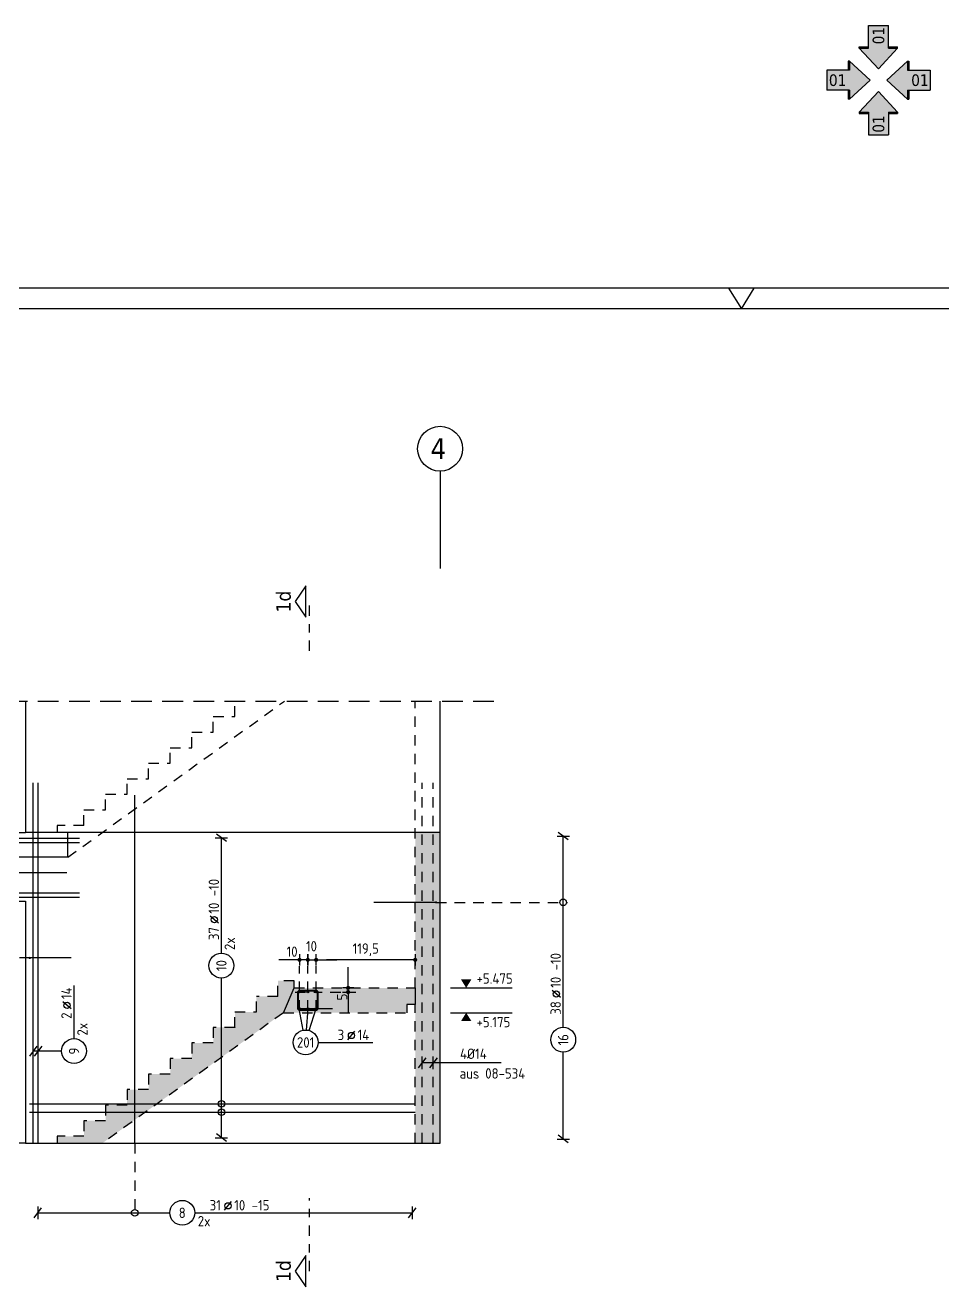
# Model space of a CAD drawing. Extents: x 44 to 147, y 26 to 69.
# Drawn here: x 64.98 to 76.04, y 53.68 to 68.9 of the extents above; entities that cross this region are included whole.
import ezdxf
from ezdxf.enums import TextEntityAlignment as Align

# ---------------------------------------------------------------- set-up
doc = ezdxf.new("R2010")
doc.units = 0
doc.header["$LTSCALE"] = 0.5
for name, pattern in [('AUSGEZOGEN', [1000.01, 1000, 0.01]), ('DASHDOT2', [0.5, 0.25, -0.125, 0, -0.125]), ('DASHDOTSMALL', [1.05, 0.5, -0.25, 0.05, -0.25]), ('DASHED', [0.75, 0.5, -0.25]), ('DASHED2', [0.375, 0.25, -0.125]), ('HIDDEN', [0.375, 0.25, -0.125]), ('HIDDEN2', [0.187, 0.125, -0.062]), ('STRICHPUNKT2', [0.55, 0.25, -0.125, 0.05, -0.125]), ('VERDECKT', [0.375, 0.25, -0.125])]:
    doc.linetypes.add(name, pattern=pattern)
for name, color, linetype in [('ACHSEN', 7, 'Continuous'), ('AFU', 7, 'Continuous'), ('BETON', 7, 'Continuous'), ('grau_hell', 7, 'Continuous'), ('grau_mittel', 7, 'Continuous'), ('HILFE', 7, 'Continuous'), ('INDEX', 7, 'Continuous'), ('koten', 7, 'Continuous'), ('MASSE', 7, 'Continuous'), ('OBJEKT', 7, 'Continuous'), ('RAHMEN', 7, 'Continuous'), ('RND', 7, 'Continuous'), ('RND_BILD', 7, 'Continuous'), ('SCHNITTE', 7, 'Continuous'), ('SFP_Achsen', 7, 'Continuous'), ('TEXT', 7, 'Continuous'), ('VERDECKT', 7, 'Continuous')]:
    doc.layers.add(name, color=color, linetype=linetype)
doc.layers.add('NOPLOT', color=7, linetype='Continuous', plot=False)
doc.styles.add('helv', font='tahoma.ttf')
doc.styles.add('txt', font='isocp.shx')
doc.linetypes.add('AFU_50K', pattern='A,0.15,["/",Standard,S=0.2,R=0,X=-0.01,Y=-0.1],0.07,["/",Standard,S=0.2,R=0,X=-0.01,Y=-0.1],0.15', length=0.37)
doc.linetypes.add('AFU_50L', pattern='A,0.75,["/",Standard,S=0.2,R=0,X=-0.01,Y=-0.1],0.07,["/",Standard,S=0.2,R=0,X=-0.01,Y=-0.1],0.75', length=1.57)
doc.dimstyles.new('DOT_I', dxfattribs={"dimscale": 0.5, "dimtxt": 0.25, "dimasz": 0.25, "dimexe": 0.1, "dimexo": 0.3, "dimgap": 0.1, "dimtad": 1, "dimdec": 3, "dimzin": 3, "dimtxsty": 'txt', "dimblk": 'DOT', "dimblk1": 'DOT', "dimblk2": 'DOT', "dimsah": 1, "dimcen": 0.1, "dimse1": 1, "dimse2": 1, "dimazin": 0, "dimtfac": 1, "dimtdec": 4, "dimtix": 1, "dimtmove": 2, "dimatfit": 3, "dimfxl": 0, "dimtvp": 1, "dimtolj": 1, "dimtzin": 0, "dimarcsym": 0})

# ---------------------------------------------------------------- blocks, each defined once
blk = doc.blocks.new('OKRD_O')
at = {"color": 0, "linetype": 'ByBlock'}
blk.add_solid([(-0.125, 0.202), (0.125, 0.202), (0, 0)], dxfattribs=at)
at = {"color": 0, "linetype": 'ByBlock', "style": 'txt'}
blk.add_attdef('OKRD', (0.25, 0.1), '', height=0.25, dxfattribs=at)
blk = doc.blocks.new('OKRD_U')
at = {"color": 0, "linetype": 'ByBlock'}
blk.add_solid([(-0.125, -0.202), (0.125, -0.202), (0, 0)], dxfattribs=at)
at = {"color": 0, "linetype": 'ByBlock', "style": 'txt'}
blk.add_attdef('OKRD', (0.25, -0.35), '', height=0.25, dxfattribs=at)
blk = doc.blocks.new('A1-57-0')
at = {"layer": 'RAHMEN'}
blk.add_line((137.9, 59.4), (0, 59.4), dxfattribs=at)
at = {"layer": 'RAHMEN', "color": 7, "linetype": 'Continuous'}
for p, q in [((59.14, 59.4), (59.45, 58.9)), ((59.45, 58.9), (59.76, 59.4))]:
    blk.add_line(p, q, dxfattribs=at)
at = {"layer": 'RAHMEN', "color": 5}
blk.add_line((137.4, 58.9), (2, 58.9), dxfattribs=at)
blk = doc.blocks.new('lei_gre')
at = {"layer": 'RND', "color": 7, "linetype": 'Continuous'}
for p, q in [((-0.09, -0.12), (0.09, 0.12)), ((0, 0.15), (0, -0.15))]:
    blk.add_line(p, q, dxfattribs=at)
blk = doc.blocks.new('RND_LEI')
at = {"layer": 'RND', "color": 7, "linetype": 'Continuous'}
blk.add_line((1.022, 0.066), (1.19, 0.27), dxfattribs=at)
for centre, radius in [((0, 0), 0.3), ((1.106, 0.168), 0.075)]:
    blk.add_circle(centre, radius, dxfattribs=at)
at = {"layer": 'RND', "color": 7, "linetype": 'Continuous', "style": 'txt'}
blk.add_attdef('ANZ', text='', height=0.25, dxfattribs=at).set_placement((0.931, 0.057), align=Align.RIGHT)
for tag, p in [('DUM', (1.253, 0.057)), ('ABSTD', (1.674, 0.057)), ('POSTXT', (0.374, -0.327))]:
    blk.add_attdef(tag, p, '', height=0.25, dxfattribs=at)
blk.add_attdef('POSL', text='', height=0.25, dxfattribs=at).set_placement((0, 0), align=Align.MIDDLE)
blk = doc.blocks.new('DOT')
at = {"layer": 'MASSE', "color": 7, "linetype": 'Continuous'}
for p, q in [((0, 0), (-1, 0)), ((0, 0.54), (0, -0.54))]:
    blk.add_line(p, q, dxfattribs=at)
at = {"layer": 'MASSE', "color": 7, "linetype": 'Continuous', "const_width": 0.2}
blk.add_lwpolyline([(-0.1, 0, 1), (0.1, 0, 1)], format="xyb", close=True, dxfattribs=at)
blk = doc.blocks.new('*D26')
at = {"layer": 'DEFPOINTS', "color": 0, "linetype": 'AUSGEZOGEN', "transparency": 16777216}
for p in [(68.284, 57.626), (68.284, 57.626), (68.384, 57.626)]:
    blk.add_point(p, dxfattribs=at)
at = {"layer": 'MASSE', "color": 0, "linetype": 'AUSGEZOGEN', "lineweight": -2, "transparency": 16777216}
for p, q in [((68.159, 57.626), (68.034, 57.626)), ((68.384, 57.626), (68.284, 57.626)), ((68.509, 57.626), (68.634, 57.626))]:
    blk.add_line(p, q, dxfattribs=at)
at = {"layer": 'MASSE', "color": 0, "linetype": 'AUSGEZOGEN', "lineweight": -2, "transparency": 16777216, "xscale": 0.125, "yscale": 0.125, "zscale": 0.125}
blk.add_blockref('DOT', (68.284, 57.626), dxfattribs=at)
at = {"layer": 'MASSE', "color": 0, "linetype": 'AUSGEZOGEN', "lineweight": -2, "transparency": 16777216, "xscale": 0.125, "yscale": 0.125, "zscale": 0.125, "rotation": 180}
blk.add_blockref('DOT', (68.384, 57.626), dxfattribs=at)
at = {"layer": 'MASSE', "color": 0, "linetype": 'AUSGEZOGEN', "transparency": 16777216, "insert": (68.194, 57.725), "char_height": 0.125, "attachment_point": 5, "style": 'txt'}
blk.add_mtext('\\A1;10', dxfattribs=at)
blk = doc.blocks.new('*D27')
at = {"layer": 'DEFPOINTS', "color": 0, "linetype": 'AUSGEZOGEN', "transparency": 16777216}
for p in [(68.384, 57.626), (68.484, 57.626), (68.484, 57.626)]:
    blk.add_point(p, dxfattribs=at)
at = {"layer": 'MASSE', "color": 0, "linetype": 'AUSGEZOGEN', "lineweight": -2, "transparency": 16777216}
for p, q in [((68.259, 57.626), (68.134, 57.626)), ((68.384, 57.626), (68.484, 57.626)), ((68.609, 57.626), (68.734, 57.626))]:
    blk.add_line(p, q, dxfattribs=at)
at = {"layer": 'MASSE', "color": 0, "linetype": 'AUSGEZOGEN', "lineweight": -2, "transparency": 16777216, "xscale": 0.125, "yscale": 0.125, "zscale": 0.125}
blk.add_blockref('DOT', (68.384, 57.626), dxfattribs=at)
at = {"layer": 'MASSE', "color": 0, "linetype": 'AUSGEZOGEN', "lineweight": -2, "transparency": 16777216, "xscale": 0.125, "yscale": 0.125, "zscale": 0.125, "rotation": 180}
blk.add_blockref('DOT', (68.484, 57.626), dxfattribs=at)
at = {"layer": 'MASSE', "color": 0, "linetype": 'AUSGEZOGEN', "transparency": 16777216, "insert": (68.428, 57.79), "char_height": 0.125, "attachment_point": 5, "style": 'txt'}
blk.add_mtext('\\A1;10', dxfattribs=at)
blk = doc.blocks.new('*D28')
at = {"layer": 'DEFPOINTS', "color": 0, "linetype": 'AUSGEZOGEN', "transparency": 16777216}
for p in [(68.87, 57.288), (68.87, 57.288), (68.87, 57.238)]:
    blk.add_point(p, dxfattribs=at)
at = {"layer": 'MASSE', "color": 0, "linetype": 'AUSGEZOGEN', "lineweight": -2, "transparency": 16777216}
for p, q in [((68.87, 57.413), (68.87, 57.538)), ((68.87, 57.238), (68.87, 57.288)), ((68.87, 57.113), (68.87, 56.988))]:
    blk.add_line(p, q, dxfattribs=at)
at = {"layer": 'MASSE', "color": 0, "linetype": 'AUSGEZOGEN', "lineweight": -2, "transparency": 16777216, "xscale": 0.125, "yscale": 0.125, "zscale": 0.125}
for p, rotation in [((68.87, 57.288), 270), ((68.87, 57.238), 90)]:
    blk.add_blockref('DOT', p, dxfattribs=dict(at, rotation=rotation))
at = {"layer": 'MASSE', "color": 0, "linetype": 'AUSGEZOGEN', "transparency": 16777216, "insert": (68.798, 57.178), "char_height": 0.125, "attachment_point": 5, "rotation": 90, "style": 'txt'}
blk.add_mtext('\\A1;5', dxfattribs=at)
blk = doc.blocks.new('*D29')
at = {"layer": 'DEFPOINTS', "color": 0, "linetype": 'AUSGEZOGEN', "transparency": 16777216}
for p in [(68.484, 57.626), (68.484, 57.626), (69.679, 57.626)]:
    blk.add_point(p, dxfattribs=at)
at = {"layer": 'MASSE', "color": 0, "linetype": 'AUSGEZOGEN', "lineweight": -2, "transparency": 16777216}
blk.add_line((69.554, 57.626), (68.609, 57.626), dxfattribs=at)
at = {"layer": 'MASSE', "color": 0, "linetype": 'AUSGEZOGEN', "lineweight": -2, "transparency": 16777216, "xscale": 0.125, "yscale": 0.125, "zscale": 0.125, "rotation": 180}
blk.add_blockref('DOT', (68.484, 57.626), dxfattribs=at)
at = {"layer": 'MASSE', "color": 0, "linetype": 'AUSGEZOGEN', "lineweight": -2, "transparency": 16777216, "xscale": 0.125, "yscale": 0.125, "zscale": 0.125}
blk.add_blockref('DOT', (69.679, 57.626), dxfattribs=at)
at = {"layer": 'MASSE', "color": 0, "linetype": 'AUSGEZOGEN', "transparency": 16777216, "insert": (69.082, 57.748), "char_height": 0.125, "attachment_point": 5, "style": 'txt'}
blk.add_mtext('\\A1;119,5', dxfattribs=at)
blk = doc.blocks.new('SCHN-2')
at = {"layer": 'SCHNITTE', "color": 6, "linetype": 'Continuous'}
blk.add_lwpolyline([(0.378, 0.088), (0, 0.34), (-0.378, 0.088)], close=True, dxfattribs=at)
at = {"layer": 'SCHNITTE', "color": 1, "linetype": 'DASHDOTSMALL', "style": 'helv'}
blk.add_attdef('SCHN-2', text='', height=0.35, dxfattribs=at).set_placement((0, 0.45), align=Align.CENTER)
blk = doc.blocks.new('hin_ind5')
at = {"layer": 'grau_hell', "linetype": 'AUSGEZOGEN'}
h = blk.add_hatch(color=9, dxfattribs=at)
h.dxf.hatch_style = 2
h.paths.add_polyline_path([(0, 0), (0.619, -0.577), (0.619, -0.3), (1.306, -0.3), (1.306, 0.3), (0.619, 0.3), (0.619, 0.577)])
h.paths.add_polyline_path([(0.34, -0.274), (1.311, -0.274), (1.311, 0.274), (0.34, 0.274)], flags=9)
at = {"layer": 'OBJEKT', "linetype": 'AUSGEZOGEN'}
for points in [[(0.619, 0.3), (0.66, 0.3), (0.66, 0.577), (0.619, 0.577)], [(0.619, -0.577), (0.66, -0.577), (0.66, -0.3), (0.619, -0.3)]]:
    blk.add_hatch(color=1, dxfattribs=at).paths.add_polyline_path(points)
at = {"layer": 'OBJEKT', "color": 1, "linetype": 'AUSGEZOGEN'}
for p, q in [((0, 0), (0.619, 0.577)), ((0.619, 0.577), (0.619, 0.3)), ((0.619, 0.577), (0.66, 0.577)), ((0.66, 0.577), (0.66, 0.3)), ((0, 0), (0.619, -0.577)), ((0.619, 0.3), (1.306, 0.3)), ((1.306, 0.3), (1.306, -0.3)), ((0.619, -0.3), (0.619, -0.577)), ((0.619, -0.3), (1.306, -0.3)), ((0.66, -0.3), (0.66, -0.577))]:
    blk.add_line(p, q, dxfattribs=at)
at = {"layer": 'OBJEKT', "color": 7, "linetype": 'AUSGEZOGEN'}
blk.add_line((0.619, -0.577), (0.66, -0.577), dxfattribs=at)
at = {"layer": 'INDEX', "color": 1, "linetype": 'Continuous', "style": 'helv'}
blk.add_attdef('INDEX', text='', height=0.35, rotation=360, dxfattribs=at).set_placement((1.259, 0), align=Align.MIDDLE_RIGHT)

msp = doc.modelspace()

# ---------------------------------------------------------------- hatches: boundary and pattern name
at = {"layer": 'grau_mittel'}
msp.add_hatch(color=61, dxfattribs=at).paths.add_polyline_path([(69.5791, 57.0883), (69.6791, 57.0883), (69.6791, 57.2883), (68.2191, 57.2883), (68.2191, 57.3733), (68.0241, 57.3733), (68.0241, 57.1858), (67.7641, 57.1858), (67.7641, 56.9983), (67.5041, 56.9983), (67.5041, 56.8108), (67.2441, 56.8108), (67.2441, 56.6233), (66.9841, 56.6233), (66.9841, 56.4358), (66.7241, 56.4358), (66.7241, 56.2483), (66.4641, 56.2483), (66.4641, 56.0608), (66.2041, 56.0608), (66.2041, 55.8733), (65.9441, 55.8733), (65.9441, 55.6858), (65.6841, 55.6858), (65.6841, 55.4983), (65.3591, 55.4983), (65.3591, 55.4133), (65.9051, 55.4133), (68.0891, 56.9883), (69.5791, 56.9883)])

# ---------------------------------------------------------------- linework, layer by layer
at = {"layer": 'ACHSEN', "color": 140, "linetype": 'AUSGEZOGEN'}
msp.add_line((69.9791, 63.5221), (69.9791, 62.3475), dxfattribs=at)
at = {"layer": 'ACHSEN', "color": 102, "linetype": 'DASHDOT2'}
for p, q in [((68.2841, 57.2383), (68.2841, 57.5492)), ((68.3841, 57.2383), (68.3841, 57.5492)), ((68.4841, 57.2383), (68.4841, 57.5492)), ((68.2305, 57.2383), (68.9648, 57.2383))]:
    msp.add_line(p, q, dxfattribs=at)
at = {"layer": 'AFU', "color": 8, "linetype": 'AFU_50L'}
for p, q in [((69.9791, 59.1633), (64.9791, 59.1633)), ((65.4891, 58.8633), (61.9791, 58.8633)), ((64.9791, 55.4133), (69.9791, 55.4133))]:
    msp.add_line(p, q, dxfattribs=at)
at = {"layer": 'AFU', "color": 8, "linetype": 'AFU_50K'}
msp.add_line((65.4891, 58.8633), (65.4891, 59.1633), dxfattribs=at)
at = {"layer": 'BETON', "color": 6, "linetype": 'AUSGEZOGEN'}
for p, q in [((64.9791, 60.7476), (64.9791, 59.1633)), ((69.9791, 55.4133), (69.9791, 60.7476)), ((62.4791, 59.1633), (64.9791, 59.1633)), ((62.4791, 58.3333), (64.9791, 58.3333)), ((64.9791, 58.3333), (64.9791, 55.4133)), ((64.9791, 55.4133), (62.4791, 55.4133))]:
    msp.add_line(p, q, dxfattribs=at)
at = {"layer": 'grau_mittel', "color": 61}
for p, q in [((68.0891, 56.9883), (68.2191, 57.2883)), ((69.6791, 57.2883), (69.6791, 57.0883))]:
    msp.add_line(p, q, dxfattribs=at)
msp.add_solid([(69.6791, 59.1633), (69.9791, 59.1633), (69.6791, 55.4133), (69.9791, 55.4133)], dxfattribs=at)
at = {"layer": 'HILFE', "color": 102, "linetype": 'DASHED'}
msp.add_line((48.6291, 60.7476), (70.6791, 60.7476), dxfattribs=at)
at = {"layer": 'HILFE', "color": 102, "linetype": 'AUSGEZOGEN'}
msp.add_line((70.7165, 56.3835), (69.7616, 56.3835), dxfattribs=at)
at = {"layer": 'koten', "color": 7, "linetype": 'AUSGEZOGEN'}
for p, q in [((70.1047, 57.2883), (70.8486, 57.2883)), ((70.1047, 56.9883), (70.8486, 56.9883))]:
    msp.add_line(p, q, dxfattribs=at)
at = {"layer": 'NOPLOT', "color": 191, "linetype": 'AUSGEZOGEN'}
for p, q in [((68.2841, 57.0383), (68.6815, 57.0383)), ((68.3841, 57.0313), (68.4226, 57.0313))]:
    msp.add_line(p, q, dxfattribs=at)
for points in [[(68.4791, 57.2583), (68.2891, 57.2583, 0.4142136), (68.2591, 57.2283), (68.2591, 57.0483, 0.4142136), (68.2891, 57.0183), (68.4791, 57.0183, 0.4142136), (68.5091, 57.0483), (68.5091, 57.2283, 0.4142136)], [(68.4791, 57.2483), (68.2891, 57.2483, 0.4142136), (68.2691, 57.2283), (68.2691, 57.0483, 0.4142136), (68.2891, 57.0283), (68.4791, 57.0283, 0.4142136), (68.4991, 57.0483), (68.4991, 57.2283, 0.4142136)]]:
    msp.add_lwpolyline(points, format="xyb", close=True, dxfattribs=at)
at = {"layer": 'RND', "color": 7, "linetype": 'AUSGEZOGEN'}
for p, q in [((67.3417, 57.707), (67.3417, 59.0983)), ((71.4643, 56.8122), (71.4643, 59.1182)), ((67.3417, 55.481), (67.3417, 57.407)), ((65.5641, 56.6757), (65.5641, 57.3157)), ((68.5074, 56.6298), (69.1674, 56.6298)), ((71.4643, 55.4649), (71.4643, 56.5122)), ((65.1276, 54.5745), (66.7195, 54.5745)), ((67.0195, 54.5745), (69.644, 54.5745))]:
    msp.add_line(p, q, dxfattribs=at)
at = {"layer": 'RND', "color": 102, "linetype": 'VERDECKT'}
for p, q in [((69.9299, 58.3199), (71.5143, 58.3199)), ((65.0299, 57.6487), (64.4324, 57.6487)), ((66.296, 55.4133), (66.296, 54.5245))]:
    msp.add_line(p, q, dxfattribs=at)
at = {"layer": 'RND', "color": 7, "linetype": 'HIDDEN2'}
for p, q in [((68.2841, 57.0383), (68.2841, 57.2383)), ((68.3841, 57.0383), (68.3841, 57.2383)), ((68.4841, 57.0383), (68.4841, 57.2383))]:
    msp.add_line(p, q, dxfattribs=at)
at = {"layer": 'RND', "color": 102, "linetype": 'AUSGEZOGEN'}
for p, q in [((68.3298, 56.7772), (68.2816, 57.0346)), ((68.3687, 56.7794), (68.3882, 57.0359)), ((68.4019, 56.773), (68.4848, 57.0398)), ((65.4141, 56.5257), (65.0709, 56.5257))]:
    msp.add_line(p, q, dxfattribs=at)
at = {"layer": 'RND', "color": 1, "linetype": 'AUSGEZOGEN'}
for points in [[(65.0709, 55.4133), (65.0709, 59.7633)], [(65.13, 55.4133), (65.13, 59.7633)], [(66.296, 55.4133), (66.296, 59.6133)], [(61.8291, 59.0941), (65.6291, 59.0941)], [(61.8291, 59.0418), (65.6291, 59.0418)], [(61.9791, 58.6805), (65.4791, 58.6805)], [(61.8291, 58.4364), (65.6291, 58.4364)], [(61.8291, 58.3841), (65.6291, 58.3841)], [(69.9299, 58.3199), (69.1799, 58.3199)], [(65.5299, 57.6487), (65.0299, 57.6487)], [(65.0291, 55.8891), (69.6791, 55.8891)], [(65.0291, 55.7891), (69.6791, 55.7891)]]:
    msp.add_lwpolyline(points, dxfattribs=at)
at = {"layer": 'RND', "color": 1, "linetype": 'DASHED2'}
for points in [[(69.7616, 55.4133), (69.7616, 59.7633)], [(69.8974, 55.4133), (69.8974, 59.7633)]]:
    msp.add_lwpolyline(points, dxfattribs=at)
at = {"layer": 'RND', "color": 7, "linetype": 'AUSGEZOGEN'}
for points, const_width in [([(69.9369, 58.3199, -1), (69.9229, 58.3199, -1)], 0.014), ([(65.0369, 57.6487, 1), (65.0229, 57.6487, 1)], 0.014), ([(68.2806, 57.2383, 1), (68.2876, 57.2383, 1)], 0.007), ([(68.3806, 57.2383, 1), (68.3876, 57.2383, 1)], 0.007), ([(68.4806, 57.2383, 1), (68.4876, 57.2383, 1)], 0.007), ([(68.2806, 57.0383, -1), (68.2876, 57.0383, -1)], 0.007), ([(68.3806, 57.0383, 1), (68.3876, 57.0383, 1)], 0.007), ([(68.4806, 57.0383, -1), (68.4876, 57.0383, -1)], 0.007)]:
    msp.add_lwpolyline(points, format="xyb", close=True, dxfattribs=dict(at, const_width=const_width))
for centre in [(71.4643, 58.3199), (67.3417, 55.8891), (67.3417, 55.7891), (66.296, 54.5745)]:
    msp.add_circle(centre, 0.04, dxfattribs=at)
at = {"layer": 'RND', "color": 102, "linetype": 'AUSGEZOGEN'}
for centre in [(68.2841, 57.2383), (68.3841, 57.2383), (68.4841, 57.2383), (68.2841, 57.0383), (68.3841, 57.0383), (68.4841, 57.0383)]:
    msp.add_circle(centre, 0.011, dxfattribs=at)
at = {"layer": 'SCHNITTE', "color": 6, "linetype": 'STRICHPUNKT2'}
for p, q in [((68.4034, 61.3524), (68.4034, 61.9487)), ((68.4034, 53.8712), (68.4034, 54.7505))]:
    msp.add_line(p, q, dxfattribs=at)
at = {"layer": 'SFP_Achsen', "color": 7, "linetype": 'AUSGEZOGEN'}
msp.add_circle((69.9791, 63.7926), 0.2705, dxfattribs=at)
at = {"layer": 'VERDECKT', "color": 7, "linetype": 'HIDDEN'}
for p, q in [((65.4891, 58.8633), (68.1021, 60.7476)), ((67.5041, 60.5608), (67.5041, 60.7476)), ((67.2441, 60.3733), (67.2441, 60.5608)), ((67.2441, 60.5608), (67.5041, 60.5608)), ((66.9841, 60.1858), (66.9841, 60.3733)), ((66.9841, 60.3733), (67.2441, 60.3733)), ((66.7241, 59.9983), (66.7241, 60.1858)), ((66.7241, 60.1858), (66.9841, 60.1858)), ((66.7241, 59.9983), (66.7241, 60.1633)), ((66.4641, 59.8108), (66.4641, 59.9983)), ((66.4641, 59.9983), (66.7241, 59.9983)), ((66.2041, 59.6233), (66.2041, 59.8108)), ((66.2041, 59.8108), (66.4641, 59.8108)), ((65.9441, 59.4358), (65.9441, 59.6233)), ((65.9441, 59.6233), (66.2041, 59.6233)), ((65.6841, 59.2483), (65.6841, 59.4358)), ((65.6841, 59.4358), (65.9441, 59.4358)), ((65.6841, 59.2483), (65.3591, 59.2483)), ((65.3591, 59.2483), (65.3591, 59.1633)), ((68.0241, 57.1858), (68.0241, 57.3733)), ((68.2191, 57.3733), (68.0241, 57.3733)), ((68.2191, 57.2883), (68.2191, 57.3733)), ((68.2191, 57.2883), (69.6791, 57.2883)), ((67.7641, 56.9983), (67.7641, 57.1858)), ((68.0241, 57.1858), (67.7641, 57.1858)), ((69.6791, 57.0883), (69.5791, 57.0883)), ((69.5791, 57.0883), (69.5791, 56.9883)), ((68.0891, 56.9883), (65.9051, 55.4133)), ((67.5041, 56.8108), (67.5041, 56.9983)), ((67.5041, 56.9983), (67.7641, 56.9983)), ((68.0891, 56.9883), (69.5791, 56.9883)), ((67.5041, 56.8108), (67.2441, 56.8108)), ((67.2441, 56.8108), (67.2441, 56.6233)), ((67.5041, 56.8133), (67.5041, 56.8108)), ((67.2441, 56.6233), (66.9841, 56.6233)), ((66.9841, 56.6233), (66.9841, 56.4358)), ((66.9841, 56.4358), (66.7241, 56.4358)), ((66.7241, 56.4358), (66.7241, 56.2483)), ((66.7241, 56.2483), (66.4641, 56.2483)), ((66.4641, 56.2483), (66.4641, 56.0608)), ((66.4641, 56.0608), (66.2041, 56.0608)), ((66.2041, 56.0608), (66.2041, 55.8733)), ((66.2041, 55.8733), (65.9441, 55.8733)), ((65.9441, 55.8733), (65.9441, 55.6858)), ((65.9441, 55.6858), (65.6841, 55.6858)), ((65.6841, 55.6858), (65.6841, 55.4983)), ((64.9791, 55.4133), (65.3591, 55.4133)), ((65.6841, 55.4983), (65.3591, 55.4983)), ((65.3591, 55.4983), (65.3591, 55.4133))]:
    msp.add_line(p, q, dxfattribs=at)
at = {"layer": 'VERDECKT', "color": 7, "linetype": 'VERDECKT'}
for p, q in [((69.6791, 57.2883), (69.6791, 60.7476)), ((69.6791, 55.4133), (69.6791, 57.0883))]:
    msp.add_line(p, q, dxfattribs=at)

# ---------------------------------------------------------------- block references
at = {"layer": 'koten', "color": 7, "linetype": 'AUSGEZOGEN'}
ref = msp.add_blockref('OKRD_O', (70.294, 57.2883), dxfattribs=dict(at, xscale=0.5, yscale=0.5, zscale=0.5))
ref.add_attrib('OKRD', '+5.475', (70.419, 57.3383), dxfattribs={"height": 0.125, "style": 'txt'})
ref = msp.add_blockref('OKRD_U', (70.294, 56.9883), dxfattribs=dict(at, xscale=0.5, yscale=0.5, zscale=0.5))
ref.add_attrib('OKRD', '+5.175', (70.419, 56.8133), dxfattribs={"height": 0.125, "style": 'txt'})
at = {"layer": 'RAHMEN', "color": 7, "linetype": 'AUSGEZOGEN', "xscale": 0.5, "yscale": 0.5, "zscale": 0.5}
msp.add_blockref('A1-57-0', (43.8878, 36.0287), dxfattribs=at)
at = {"layer": 'RND', "color": 7, "linetype": 'AUSGEZOGEN', "xscale": 0.5, "yscale": 0.5, "zscale": 0.5}
for p, rotation in [((67.3417, 59.0983), 90), ((71.4643, 59.1182), 90), ((69.7616, 56.3835), 180), ((69.8974, 56.3835), 180), ((67.3417, 55.481), 90), ((71.4643, 55.4649), 90)]:
    msp.add_blockref('lei_gre', p, dxfattribs=dict(at, rotation=rotation))
at = {"layer": 'RND', "color": 7, "linetype": 'AUSGEZOGEN', "xscale": 0.5, "yscale": 0.5, "zscale": 0.5, "rotation": 90}
for p, values in [((67.3417, 57.557), {'POSL': '10', 'DUM': '10', 'ANZ': '37', 'ABSTD': '-10', 'POSTXT': '2x'}), ((71.4643, 56.6622), {'POSL': '16', 'DUM': '10', 'ANZ': '38', 'ABSTD': '-10'}), ((65.5641, 56.5257), {'POSL': '9', 'DUM': '14', 'ANZ': '2', 'POSTXT': '2x'})]:
    msp.add_blockref('RND_LEI', p, dxfattribs=at).add_auto_attribs(values)
at = {"layer": 'RND', "color": 7, "linetype": 'AUSGEZOGEN', "xscale": 0.5, "yscale": 0.5, "zscale": 0.5}
for p, values in [((68.3574, 56.6298), {'POSL': '201', 'DUM': '14', 'ANZ': '3'}), ((66.8695, 54.5745), {'POSL': '8', 'DUM': '10', 'ANZ': '31', 'ABSTD': '-15', 'POSTXT': '2x'})]:
    msp.add_blockref('RND_LEI', p, dxfattribs=at).add_auto_attribs(values)
at = {"layer": 'RND', "color": 102, "linetype": 'AUSGEZOGEN', "xscale": 0.5, "yscale": 0.5, "zscale": 0.5, "rotation": 180.0000000000004}
for p in [(65.0709, 56.5257), (65.13, 56.5257)]:
    msp.add_blockref('lei_gre', p, dxfattribs=at)
at = {"layer": 'RND', "color": 7, "linetype": 'AUSGEZOGEN', "xscale": 0.5, "yscale": 0.5, "zscale": 0.5}
for p in [(65.1276, 54.5745), (69.644, 54.5745)]:
    msp.add_blockref('lei_gre', p, dxfattribs=at)
at = {"layer": 'RND_BILD', "color": 7, "linetype": 'AUSGEZOGEN', "xscale": 0.4, "yscale": 0.4, "zscale": 0.4, "rotation": 90}
msp.add_blockref('hin_ind5', (75.2661, 68.3772), dxfattribs=at).add_auto_attribs({'INDEX': '01'})
at = {"layer": 'RND_BILD', "color": 7, "linetype": 'AUSGEZOGEN'}
ref = msp.add_blockref('hin_ind5', (75.1643, 68.2389), dxfattribs=dict(at, xscale=-0.4, yscale=0.4, zscale=0.4))
ref.add_attrib('INDEX', '01', dxfattribs={"layer": 'INDEX', "color": 1, "linetype": 'Continuous', "height": 0.14, "style": 'helv'}).set_placement((74.8786, 68.2389), align=Align.MIDDLE_RIGHT)
at = {"layer": 'RND_BILD', "color": 7, "linetype": 'AUSGEZOGEN', "xscale": 0.4, "yscale": 0.4, "zscale": 0.4}
msp.add_blockref('hin_ind5', (75.3678, 68.2389), dxfattribs=at).add_auto_attribs({'INDEX': '01'})
at = {"layer": 'RND_BILD', "color": 7, "linetype": 'AUSGEZOGEN'}
ref = msp.add_blockref('hin_ind5', (75.2661, 68.1007), dxfattribs=dict(at, xscale=-0.4, yscale=0.4, zscale=0.4, rotation=90))
ref.add_attrib('INDEX', '01', dxfattribs={"layer": 'INDEX', "color": 1, "linetype": 'Continuous', "height": 0.14, "rotation": 90, "style": 'helv'}).set_placement((75.2661, 67.815), align=Align.MIDDLE_RIGHT)
at = {"layer": 'SCHNITTE', "color": 6, "linetype": 'STRICHPUNKT2', "xscale": 0.5, "yscale": 0.5, "zscale": 0.5, "rotation": 90}
for p in [(68.4034, 61.9487), (68.4034, 53.8712)]:
    msp.add_blockref('SCHN-2', p, dxfattribs=at).add_auto_attribs({'SCHN-2': '1d'})

# ---------------------------------------------------------------- texts
at = {"layer": 'SFP_Achsen', "color": 6, "linetype": 'AUSGEZOGEN', "style": 'helv'}
msp.add_text('4', height=0.25, dxfattribs=at).set_placement((69.865, 63.6682))
at = {"layer": 'TEXT', "color": 7, "linetype": 'AUSGEZOGEN', "style": 'txt'}
for s, p in [('4%%C14', (70.2197, 56.4308)), ('aus 08-534', (70.2147, 56.1933))]:
    msp.add_text(s, height=0.125, dxfattribs=at).set_placement(p)

# ---------------------------------------------------------------- dimensions: what is measured, and where the dimension line sits
at = {"layer": 'MASSE', "color": 7, "linetype": 'AUSGEZOGEN'}
for base, p2, picture, middle in [((68.4841, 57.626), (68.4841, 57.626), '*D27', (68.4281, 57.7897)), ((68.2841, 57.626), (68.2841, 57.626), '*D26', (68.1944, 57.7247))]:
    dim = msp.add_linear_dim(base=base, p1=(68.3841, 57.626), p2=p2, dimstyle='DOT_I', override={"dimdec": 0, "dimlfac": 100}, dxfattribs=at)
    dim.commit()
    dim.dimension.update_dxf_attribs({"geometry": picture, "text_midpoint": middle, "dimtype": 160})
dim = msp.add_linear_dim(base=(68.4841, 57.626), p1=(69.6791, 57.626), p2=(68.4841, 57.626), dimstyle='DOT_I', override={"dimdec": 1, "dimlfac": 100}, dxfattribs=at)
dim.commit()
dim.dimension.update_dxf_attribs({"geometry": '*D29', "text_midpoint": (69.0816, 57.7479)})
dim = msp.add_linear_dim(base=(68.8702, 57.2883), p1=(68.8702, 57.2383), p2=(68.8702, 57.2883), angle=90, dimstyle='DOT_I', override={"dimdec": 0, "dimlfac": 100}, dxfattribs=at)
dim.commit()
dim.dimension.update_dxf_attribs({"geometry": '*D28', "text_midpoint": (68.7977, 57.1784), "dimtype": 160})

doc.saveas('drawing.dxf')
